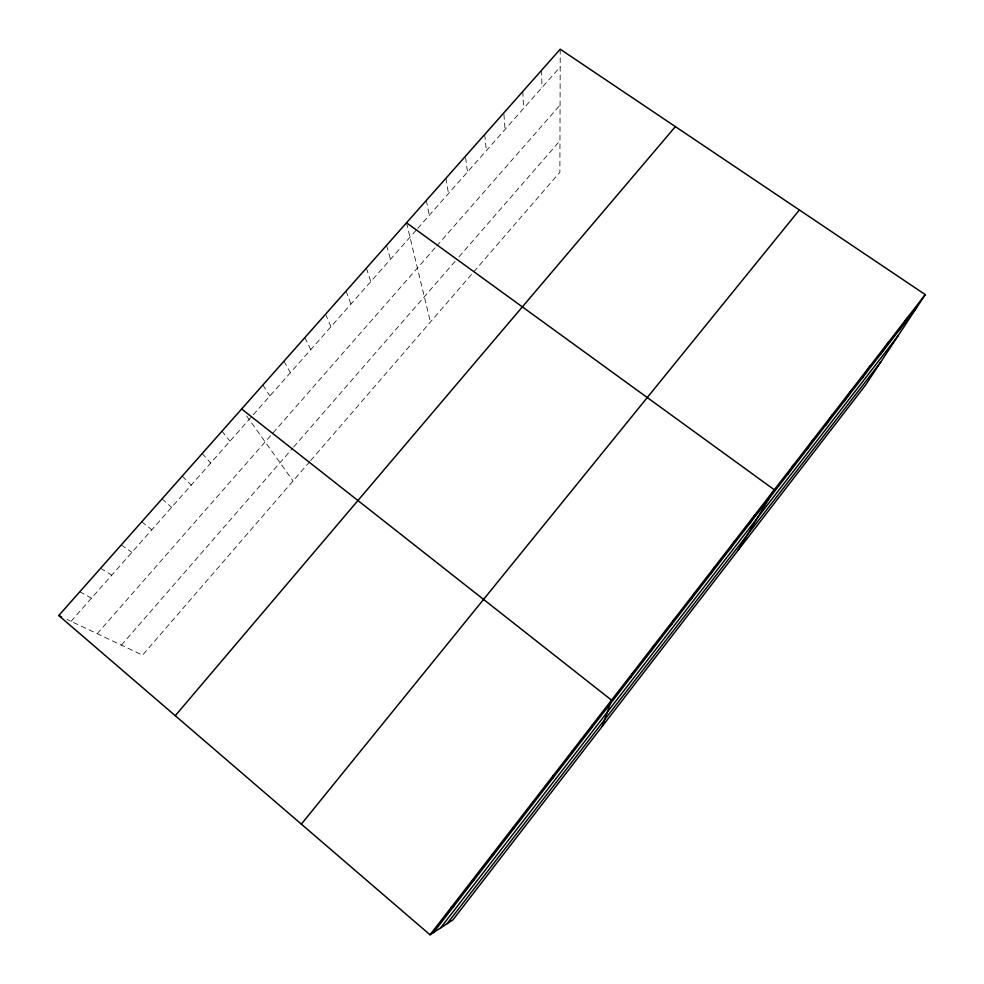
<?xml version="1.0" encoding="UTF-8"?>
<svg xmlns="http://www.w3.org/2000/svg" width="984" height="984" viewBox="0 0 984 984"><rect width="100%" height="100%" fill="white"/><g stroke="black" fill="none" stroke-linecap="round" stroke-linejoin="round"><path stroke-width="0.74" stroke-dasharray="4.92 3.69" d="M560.228 49.2L559.884 172.188L474.079 271.486M309.714 461.693L142.557 655.135L66.937 619.403M310.698 460.561L473.107 272.605M121.401 645.135L292.703 448.114M293.687 446.982L455.174 261.252M459.011 256.836L559.97 140.724M97.219 633.708L435.752 247.095M436.761 245.938L560.068 105.116M71.032 621.334L416.749 229.518M417.708 228.423L560.179 66.961M79.765 591.79L91.487 598.161M100.614 568.26L111.77 575.173M121.266 544.927L131.881 552.368M141.757 521.791L151.831 529.773M162.065 498.851L171.61 507.35M182.212 476.096L191.228 485.112M202.187 453.55L210.687 463.058M221.99 431.177L229.985 441.189M246.64 415.986L293.072 480.955M262.9 384.99L269.862 395.998M283.97 361.189L290.403 372.715M304.843 337.61L310.772 349.627M325.544 314.24L330.956 326.749M346.048 291.067L350.968 304.068M366.38 268.115L370.808 281.584M386.54 245.36L390.476 259.296M406.515 222.79L430.414 322.014M426.318 200.428L429.319 215.275M445.937 178.264L448.483 193.553M465.592 157.723L467.498 172.003M484.694 134.5L486.342 150.65M503.931 114.415L505.038 129.458M522.787 91.487L523.562 108.461M541.581 70.258L541.95 87.625"/><path stroke-width="1.48" d="M572.11 753.24L572.479 750.657M591.224 728.517L592.097 725.294M602.294 726.266L611.544 700.153L241.633 409M630.683 677.484L632.577 672.97M651.002 651.211L653.401 646.033M671.125 625.184L674.028 619.366M691.063 599.404L694.47 592.946M710.817 573.856L714.704 566.784M730.386 548.543L734.753 540.868M749.771 523.476L754.605 515.198M738.111 550.24L774.285 489.761L406.515 222.79M788.024 474.005L793.768 464.571M806.88 449.602L813.079 439.614M825.576 425.432L832.206 414.879M844.1 401.472L851.16 390.377M862.464 377.733L869.93 366.109M880.655 354.191L888.54 342.051M898.699 330.87L906.977 318.213M925.243 294.597L865.699 384.879L452.874 919.929L430.033 934.8L58.757 615.529L560.228 49.2L925.243 294.597L430.033 934.8M440.586 927.924L898.023 335.876M447.166 923.644L880.815 361.964M433.427 932.598L916.571 307.746M301.338 824.137L799.377 209.973M175.263 715.712L675.393 126.616M450.955 907.765L453.772 906.276M471.668 880.975L473.931 880.2M492.197 854.432L493.919 854.358M58.757 615.529L61.488 616.82M512.541 828.134L513.722 828.737M532.701 802.071L533.353 803.35M552.676 776.253L552.811 778.184"/></g></svg>
